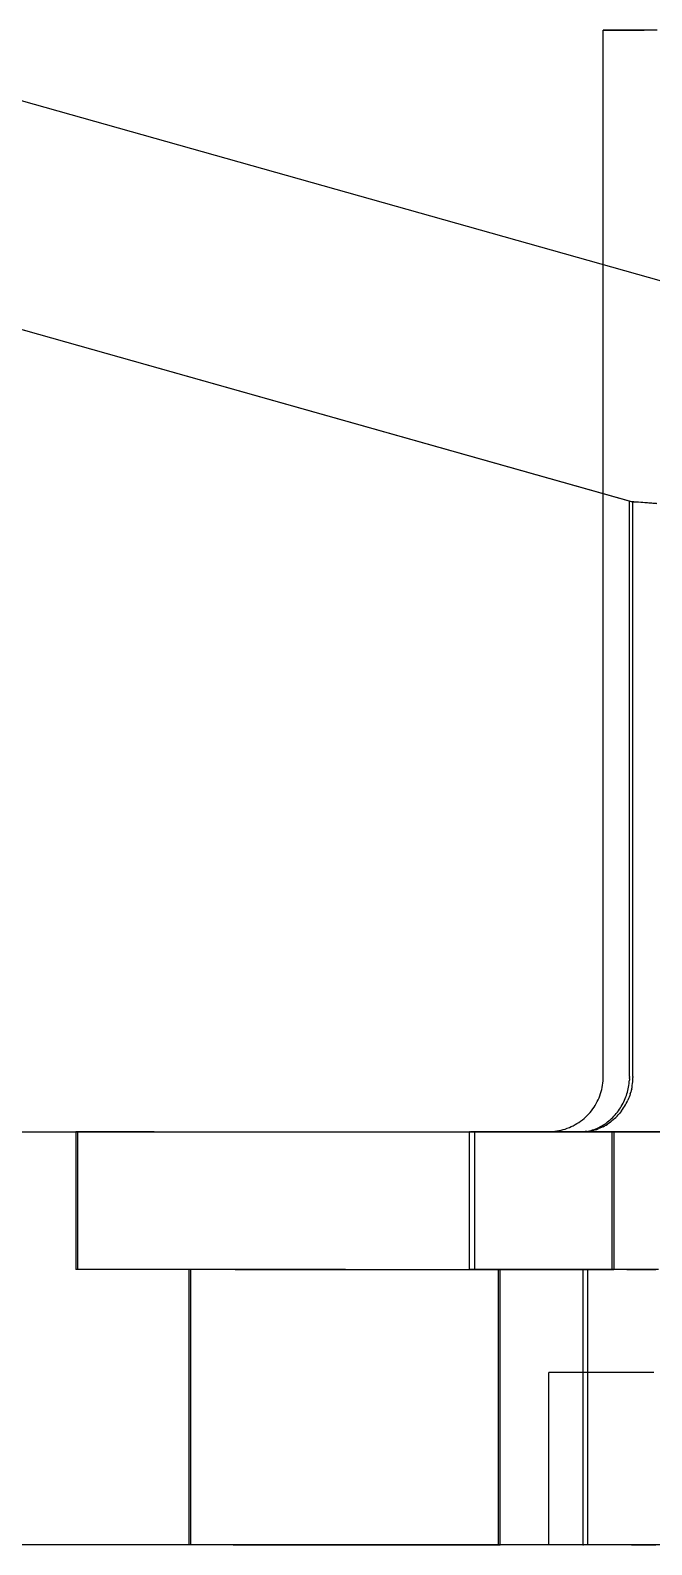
# Model space of a CAD drawing. Header units: millimetres. Extents: x -70 to 246, y -216 to 66.
# Drawn here: x 137.67 to 146.7, y -180 to -158 of the extents above; entities that cross this region are included whole.
import ezdxf

# ---------------------------------------------------------------- set-up
doc = ezdxf.new("R2010")
doc.units = ezdxf.units.MM
doc.layers.add('SIDE_YZ', color=7, linetype='Continuous')

msp = doc.modelspace()

# ---------------------------------------------------------------- linework, layer by layer
at = {"layer": 'SIDE_YZ'}
for p, q in [((133.91, -158), (151.585, -162.977)), ((146, -173.2), (146, -158)), ((146.01, -158), (146, -158)), ((146, -158), (146.004, -158)), ((146.004, -158), (146.02, -158)), ((146.032, -158), (146.01, -158)), ((146.02, -158), (146.048, -158)), ((146.066, -158), (146.032, -158)), ((146.048, -158), (146.089, -158)), ((146.113, -158), (146.066, -158)), ((146.089, -158), (146.143, -158)), ((146.173, -158), (146.113, -158)), ((146.143, -158), (146.209, -158)), ((146.245, -158), (146.173, -158)), ((146.209, -158), (146.287, -158)), ((146.329, -158), (146.245, -158)), ((146.287, -158), (146.378, -158)), ((146.426, -158), (146.329, -158)), ((146.378, -158), (146.481, -158)), ((146.534, -158), (146.426, -158)), ((146.481, -158), (146.595, -158)), ((146.654, -158), (146.534, -158)), ((146.721, -158), (146.595, -158)), ((146.786, -158), (146.654, -158)), ((146.432, -164.854), (134.8, -161.579)), ((146.381, -164.84), (134.8, -161.579)), ((146.381, -173.2), (146.381, -164.84)), ((146.381, -164.84), (146.511, -164.848)), ((146.547, -164.862), (146.432, -164.854)), ((146.432, -173.2), (146.432, -164.854)), ((146.511, -164.848), (146.642, -164.858)), ((146.663, -164.871), (146.547, -164.862)), ((146.642, -164.858), (146.775, -164.868)), ((146.781, -164.881), (146.663, -164.871)), ((145.978, -173.387), (145.985, -173.356)), ((145.985, -173.356), (145.991, -173.325)), ((145.991, -173.325), (145.995, -173.294)), ((145.995, -173.294), (145.998, -173.263)), ((145.998, -173.263), (146, -173.231)), ((146, -173.231), (146, -173.2)), ((146.363, -173.376), (146.368, -173.351)), ((146.368, -173.351), (146.372, -173.327)), ((146.372, -173.327), (146.375, -173.302)), ((146.375, -173.302), (146.378, -173.277)), ((146.378, -173.277), (146.38, -173.252)), ((146.381, -173.227), (146.38, -173.252)), ((146.381, -173.2), (146.381, -173.213)), ((146.381, -173.227), (146.381, -173.213)), ((146.413, -173.376), (146.418, -173.351)), ((146.418, -173.351), (146.422, -173.327)), ((146.422, -173.327), (146.425, -173.302)), ((146.425, -173.302), (146.428, -173.277)), ((146.428, -173.277), (146.43, -173.252)), ((146.43, -173.252), (146.431, -173.227)), ((146.431, -173.227), (146.432, -173.213)), ((146.432, -173.2), (146.432, -173.213)), ((145.898, -173.591), (145.913, -173.563)), ((145.913, -173.563), (145.927, -173.535)), ((145.927, -173.535), (145.939, -173.506)), ((145.939, -173.506), (145.951, -173.477)), ((145.951, -173.477), (145.961, -173.447)), ((145.961, -173.447), (145.97, -173.417)), ((145.97, -173.417), (145.978, -173.387)), ((146.287, -173.588), (146.298, -173.566)), ((146.298, -173.566), (146.309, -173.543)), ((146.309, -173.543), (146.318, -173.52)), ((146.318, -173.52), (146.328, -173.496)), ((146.328, -173.496), (146.336, -173.472)), ((146.334, -173.589), (146.346, -173.566)), ((146.336, -173.472), (146.344, -173.449)), ((146.344, -173.449), (146.351, -173.424)), ((146.346, -173.566), (146.357, -173.543)), ((146.351, -173.424), (146.357, -173.4)), ((146.357, -173.4), (146.363, -173.376)), ((146.367, -173.52), (146.357, -173.543)), ((146.376, -173.497), (146.367, -173.52)), ((146.385, -173.473), (146.376, -173.497)), ((146.393, -173.449), (146.385, -173.473)), ((146.393, -173.449), (146.4, -173.425)), ((146.407, -173.401), (146.4, -173.425)), ((146.413, -173.376), (146.407, -173.401)), ((145.72, -173.808), (145.743, -173.787)), ((145.743, -173.787), (145.766, -173.766)), ((145.766, -173.766), (145.788, -173.743)), ((145.788, -173.743), (145.809, -173.72)), ((145.809, -173.72), (145.829, -173.695)), ((145.829, -173.695), (145.848, -173.67)), ((145.848, -173.67), (145.866, -173.644)), ((145.866, -173.644), (145.882, -173.618)), ((145.882, -173.618), (145.898, -173.591)), ((146.121, -173.81), (146.139, -173.792)), ((146.139, -173.792), (146.156, -173.774)), ((146.156, -173.774), (146.173, -173.755)), ((146.164, -173.81), (146.182, -173.793)), ((146.173, -173.755), (146.19, -173.736)), ((146.182, -173.793), (146.2, -173.774)), ((146.19, -173.736), (146.205, -173.716)), ((146.2, -173.774), (146.218, -173.756)), ((146.205, -173.716), (146.221, -173.696)), ((146.234, -173.736), (146.218, -173.756)), ((146.221, -173.696), (146.235, -173.675)), ((146.251, -173.717), (146.234, -173.736)), ((146.235, -173.675), (146.249, -173.654)), ((146.249, -173.654), (146.262, -173.632)), ((146.266, -173.696), (146.251, -173.717)), ((146.262, -173.632), (146.275, -173.61)), ((146.266, -173.696), (146.281, -173.676)), ((146.275, -173.61), (146.287, -173.588)), ((146.281, -173.676), (146.295, -173.655)), ((146.295, -173.655), (146.309, -173.633)), ((146.309, -173.633), (146.322, -173.611)), ((146.322, -173.611), (146.334, -173.589)), ((114, -174), (180, -174)), ((121.499, -174), (145.712, -174)), ((121.499, -174), (145.681, -174)), ((134.501, -174), (148.744, -174)), ((138.334, -174), (138.328, -174)), ((138.328, -174), (138.328, -176)), ((138.346, -174), (138.334, -174)), ((138.365, -174), (138.346, -174)), ((138.36, -174), (138.354, -174)), ((138.354, -174), (138.354, -176)), ((138.372, -174), (138.36, -174)), ((138.389, -174), (138.365, -174)), ((138.39, -174), (138.372, -174)), ((138.42, -174), (138.389, -174)), ((138.415, -174), (138.39, -174)), ((138.446, -174), (138.415, -174)), ((138.456, -174), (138.42, -174)), ((138.482, -174), (138.446, -174)), ((138.499, -174), (138.456, -174)), ((138.525, -174), (138.482, -174)), ((138.548, -174), (138.499, -174)), ((138.573, -174), (138.525, -174)), ((138.602, -174), (138.548, -174)), ((138.628, -174), (138.573, -174)), ((138.662, -174), (138.602, -174)), ((138.688, -174), (138.628, -174)), ((138.728, -174), (138.662, -174)), ((138.754, -174), (138.688, -174)), ((138.799, -174), (138.728, -174)), ((138.825, -174), (138.754, -174)), ((138.876, -174), (138.799, -174)), ((138.901, -174), (138.825, -174)), ((138.957, -174), (138.876, -174)), ((138.983, -174), (138.901, -174)), ((139.045, -174), (138.957, -174)), ((139.07, -174), (138.983, -174)), ((139.137, -174), (139.045, -174)), ((139.163, -174), (139.07, -174)), ((139.234, -174), (139.137, -174)), ((139.26, -174), (139.163, -174)), ((139.336, -174), (139.234, -174)), ((139.361, -174), (139.26, -174)), ((139.442, -174), (139.336, -174)), ((139.468, -174), (139.361, -174)), ((139.442, -174), (139.553, -174)), ((139.468, -174), (139.579, -174)), ((139.553, -174), (139.668, -174)), ((139.579, -174), (139.693, -174)), ((139.668, -174), (139.787, -174)), ((139.693, -174), (139.813, -174)), ((139.787, -174), (139.909, -174)), ((139.813, -174), (139.935, -174)), ((139.909, -174), (140.036, -174)), ((139.935, -174), (140.062, -174)), ((140.036, -174), (140.166, -174)), ((140.062, -174), (140.192, -174)), ((140.166, -174), (140.299, -174)), ((140.192, -174), (140.325, -174)), ((140.299, -174), (140.436, -174)), ((140.325, -174), (140.462, -174)), ((140.436, -174), (140.575, -174)), ((140.462, -174), (140.601, -174)), ((140.575, -174), (140.717, -174)), ((140.601, -174), (140.742, -174)), ((140.717, -174), (140.861, -174)), ((140.742, -174), (140.887, -174)), ((140.861, -174), (141.007, -174)), ((140.887, -174), (141.033, -174)), ((141.007, -174), (141.155, -174)), ((141.033, -174), (141.181, -174)), ((141.155, -174), (141.305, -174)), ((141.181, -174), (141.331, -174)), ((141.305, -174), (141.457, -174)), ((141.331, -174), (141.482, -174)), ((141.457, -174), (141.609, -174)), ((141.482, -174), (141.635, -174)), ((141.609, -174), (141.763, -174)), ((141.635, -174), (141.789, -174)), ((141.763, -174), (141.917, -174)), ((141.789, -174), (141.943, -174)), ((141.917, -174), (142.072, -174)), ((141.943, -174), (142.098, -174)), ((142.072, -174), (142.227, -174)), ((142.098, -174), (142.253, -174)), ((142.227, -174), (142.382, -174)), ((142.253, -174), (142.408, -174)), ((142.382, -174), (142.537, -174)), ((142.408, -174), (142.563, -174)), ((142.537, -174), (142.691, -174)), ((142.563, -174), (142.717, -174)), ((142.691, -174), (142.845, -174)), ((142.717, -174), (142.871, -174)), ((142.845, -174), (142.997, -174)), ((142.871, -174), (143.023, -174)), ((142.997, -174), (143.149, -174)), ((143.023, -174), (143.175, -174)), ((143.149, -174), (143.299, -174)), ((143.175, -174), (143.324, -174)), ((143.299, -174), (143.447, -174)), ((143.324, -174), (143.473, -174)), ((143.447, -174), (143.593, -174)), ((143.473, -174), (143.619, -174)), ((143.593, -174), (143.737, -174)), ((143.619, -174), (143.763, -174)), ((143.737, -174), (143.879, -174)), ((143.763, -174), (143.905, -174)), ((143.879, -174), (144.018, -174)), ((143.905, -174), (144.044, -174)), ((144.018, -174), (144.154, -174)), ((144.044, -174), (144.18, -174)), ((144.053, -174), (144.052, -174)), ((144.052, -174), (144.056, -174)), ((144.052, -174), (144.052, -176)), ((144.053, -174), (144.061, -174)), ((144.056, -174), (144.067, -174)), ((144.061, -174), (144.074, -174)), ((144.084, -174), (144.067, -174)), ((144.074, -174), (144.094, -174)), ((144.107, -174), (144.084, -174)), ((144.094, -174), (144.12, -174)), ((144.136, -174), (144.107, -174)), ((144.12, -174), (144.151, -174)), ((144.127, -174), (144.126, -174)), ((144.126, -174), (144.131, -174)), ((144.126, -174), (144.126, -176)), ((144.134, -174), (144.127, -174)), ((144.131, -174), (144.142, -174)), ((144.147, -174), (144.134, -174)), ((144.171, -174), (144.136, -174)), ((144.142, -174), (144.16, -174)), ((144.166, -174), (144.147, -174)), ((144.151, -174), (144.189, -174)), ((144.154, -174), (144.288, -174)), ((144.16, -174), (144.183, -174)), ((144.192, -174), (144.166, -174)), ((144.211, -174), (144.171, -174)), ((144.18, -174), (144.314, -174)), ((144.213, -174), (144.183, -174)), ((144.189, -174), (144.233, -174)), ((144.223, -174), (144.192, -174)), ((144.258, -174), (144.211, -174)), ((144.248, -174), (144.213, -174)), ((144.261, -174), (144.223, -174)), ((144.233, -174), (144.282, -174)), ((144.29, -174), (144.248, -174)), ((144.31, -174), (144.258, -174)), ((144.304, -174), (144.261, -174)), ((144.282, -174), (144.337, -174)), ((144.288, -174), (144.418, -174)), ((144.337, -174), (144.29, -174)), ((144.353, -174), (144.304, -174)), ((144.368, -174), (144.31, -174)), ((144.314, -174), (144.444, -174)), ((144.337, -174), (144.398, -174)), ((144.39, -174), (144.337, -174)), ((144.408, -174), (144.353, -174)), ((144.432, -174), (144.368, -174)), ((144.449, -174), (144.39, -174)), ((144.398, -174), (144.464, -174)), ((144.469, -174), (144.408, -174)), ((144.418, -174), (144.544, -174)), ((144.501, -174), (144.432, -174)), ((144.444, -174), (144.57, -174)), ((144.513, -174), (144.449, -174)), ((144.464, -174), (144.535, -174)), ((144.535, -174), (144.469, -174)), ((144.576, -174), (144.501, -174)), ((144.583, -174), (144.513, -174)), ((144.535, -174), (144.613, -174)), ((144.607, -174), (144.535, -174)), ((144.544, -174), (144.667, -174)), ((144.57, -174), (144.693, -174)), ((144.655, -174), (144.576, -174)), ((144.659, -174), (144.583, -174)), ((144.684, -174), (144.607, -174)), ((144.613, -174), (144.695, -174)), ((144.74, -174), (144.655, -174)), ((144.74, -174), (144.659, -174)), ((144.667, -174), (144.786, -174)), ((144.767, -174), (144.684, -174)), ((144.693, -174), (144.812, -174)), ((144.695, -174), (144.782, -174)), ((144.83, -174), (144.74, -174)), ((144.826, -174), (144.74, -174)), ((144.854, -174), (144.767, -174)), ((144.782, -174), (144.874, -174)), ((144.786, -174), (144.901, -174)), ((144.812, -174), (144.927, -174)), ((144.917, -174), (144.826, -174)), ((144.925, -174), (144.83, -174)), ((144.947, -174), (144.854, -174)), ((144.874, -174), (144.971, -174)), ((144.901, -174), (145.012, -174)), ((145.012, -174), (144.917, -174)), ((145.025, -174), (144.925, -174)), ((144.927, -174), (145.038, -174)), ((145.044, -174), (144.947, -174)), ((144.971, -174), (145.073, -174)), ((145.012, -174), (145.118, -174)), ((145.113, -174), (145.012, -174)), ((145.129, -174), (145.025, -174)), ((145.038, -174), (145.144, -174)), ((145.146, -174), (145.044, -174)), ((145.073, -174), (145.18, -174)), ((145.218, -174), (145.113, -174)), ((145.118, -174), (145.22, -174)), ((145.129, -174), (145.238, -174)), ((145.144, -174), (145.246, -174)), ((145.253, -174), (145.146, -174)), ((145.18, -174), (145.29, -174)), ((145.2, -174), (145.232, -173.999)), ((145.211, -174), (145.2, -174)), ((145.2, -174), (145.204, -174)), ((145.204, -174), (145.222, -174)), ((145.235, -174), (145.211, -174)), ((145.328, -174), (145.218, -174)), ((145.22, -174), (145.317, -174)), ((145.222, -174), (145.253, -174)), ((145.232, -173.999), (145.263, -173.998)), ((145.273, -174), (145.235, -174)), ((145.238, -174), (145.35, -174)), ((145.246, -174), (145.343, -174)), ((145.253, -174), (145.298, -174)), ((145.253, -174), (145.364, -174)), ((145.263, -173.998), (145.294, -173.994)), ((145.325, -174), (145.273, -174)), ((145.29, -174), (145.405, -174)), ((145.294, -173.994), (145.326, -173.99)), ((145.298, -174), (145.357, -174)), ((145.317, -174), (145.409, -174)), ((145.39, -174), (145.325, -174)), ((145.326, -173.99), (145.356, -173.985)), ((145.442, -174), (145.328, -174)), ((145.343, -174), (145.435, -174)), ((145.35, -174), (145.467, -174)), ((145.356, -173.985), (145.387, -173.978)), ((145.357, -174), (145.43, -174)), ((145.364, -174), (145.479, -174)), ((145.387, -173.978), (145.418, -173.97)), ((145.469, -174), (145.39, -174)), ((145.405, -174), (145.524, -174)), ((145.409, -174), (145.496, -174)), ((145.418, -173.97), (145.448, -173.961)), ((145.43, -174), (145.516, -174)), ((145.435, -174), (145.522, -174)), ((145.442, -174), (145.559, -174)), ((145.448, -173.961), (145.477, -173.951)), ((145.588, -174), (145.467, -174)), ((145.562, -174), (145.469, -174)), ((145.477, -173.951), (145.507, -173.939)), ((145.479, -174), (145.598, -174)), ((145.496, -174), (145.578, -174)), ((145.507, -173.939), (145.535, -173.927)), ((145.516, -174), (145.616, -174)), ((145.522, -174), (145.604, -174)), ((145.524, -174), (145.646, -174)), ((145.535, -173.927), (145.564, -173.913)), ((145.681, -174), (145.559, -174)), ((145.668, -174), (145.562, -174)), ((145.564, -173.913), (145.591, -173.898)), ((145.578, -174), (145.655, -174)), ((145.712, -174), (145.588, -174)), ((145.591, -173.898), (145.618, -173.882)), ((145.598, -174), (145.721, -174)), ((145.681, -174), (145.604, -174)), ((145.616, -174), (145.729, -174)), ((145.618, -173.882), (145.645, -173.865)), ((145.645, -173.865), (145.671, -173.847)), ((145.646, -174), (145.772, -174)), ((145.655, -174), (145.726, -174)), ((145.787, -174), (145.668, -174)), ((145.671, -173.847), (145.696, -173.828)), ((145.681, -174), (145.705, -173.999)), ((145.681, -174), (145.752, -174)), ((145.696, -173.828), (145.72, -173.808)), ((145.705, -173.999), (145.728, -173.998)), ((145.712, -174), (145.736, -173.999)), ((145.721, -174), (145.848, -174)), ((145.726, -174), (145.792, -174)), ((145.728, -173.998), (145.752, -173.995)), ((145.855, -174), (145.729, -174)), ((145.761, -173.998), (145.736, -173.999)), ((145.752, -173.995), (145.775, -173.992)), ((145.752, -174), (145.818, -174)), ((145.761, -173.998), (145.785, -173.995)), ((145.772, -174), (145.902, -174)), ((145.775, -173.992), (145.799, -173.987)), ((145.785, -173.995), (145.809, -173.992)), ((145.919, -174), (145.787, -174)), ((145.792, -174), (145.852, -174)), ((145.799, -173.987), (145.822, -173.981)), ((145.833, -173.987), (145.809, -173.992)), ((145.818, -174), (145.878, -174)), ((145.822, -173.981), (145.845, -173.975)), ((145.857, -173.981), (145.833, -173.987)), ((145.845, -173.975), (145.868, -173.967)), ((145.848, -174), (145.978, -174)), ((145.852, -174), (145.906, -174)), ((145.994, -174), (145.855, -174)), ((145.881, -173.975), (145.857, -173.981)), ((145.868, -173.967), (145.891, -173.958)), ((145.878, -174), (145.932, -174)), ((145.881, -173.975), (145.905, -173.967)), ((145.891, -173.958), (145.914, -173.949)), ((145.902, -174), (146.034, -174)), ((145.905, -173.967), (145.928, -173.959)), ((145.906, -174), (145.955, -174)), ((145.914, -173.949), (145.936, -173.939)), ((146.064, -174), (145.919, -174)), ((145.951, -173.949), (145.928, -173.959)), ((145.932, -174), (145.981, -174)), ((145.936, -173.939), (145.958, -173.927)), ((145.974, -173.939), (145.951, -173.949)), ((145.955, -174), (145.997, -174)), ((145.958, -173.927), (145.98, -173.915)), ((145.997, -173.928), (145.974, -173.939)), ((145.978, -174), (146.111, -174)), ((145.98, -173.915), (146.002, -173.902)), ((145.981, -174), (146.023, -174)), ((148.744, -174), (145.994, -174)), ((145.997, -173.928), (146.019, -173.916)), ((145.997, -174), (146.034, -174)), ((146.002, -173.902), (146.023, -173.889)), ((146.019, -173.916), (146.041, -173.903)), ((146.023, -173.889), (146.043, -173.874)), ((146.023, -174), (146.06, -174)), ((146.034, -174), (146.17, -174)), ((146.034, -174), (146.065, -174)), ((146.041, -173.903), (146.063, -173.889)), ((146.043, -173.874), (146.063, -173.859)), ((146.06, -174), (146.09, -174)), ((146.063, -173.859), (146.083, -173.843)), ((146.084, -173.875), (146.063, -173.889)), ((146.222, -174), (146.064, -174)), ((146.065, -174), (146.089, -174)), ((146.083, -173.843), (146.102, -173.827)), ((146.105, -173.86), (146.084, -173.875)), ((146.089, -174), (146.108, -174)), ((146.09, -174), (146.115, -174)), ((146.102, -173.827), (146.121, -173.81)), ((146.125, -173.844), (146.105, -173.86)), ((146.108, -174), (146.12, -174)), ((146.111, -174), (146.247, -174)), ((146.115, -174), (146.134, -174)), ((146.12, -174), (146.126, -174)), ((146.144, -173.827), (146.125, -173.844)), ((146.126, -174), (146.126, -176)), ((146.134, -174), (146.146, -174)), ((146.144, -173.827), (146.164, -173.81)), ((146.146, -174), (146.152, -174)), ((146.152, -174), (146.152, -176)), ((146.17, -174), (146.309, -174)), ((146.392, -174), (146.222, -174)), ((146.247, -174), (146.386, -174)), ((146.309, -174), (146.45, -174)), ((146.386, -174), (146.528, -174)), ((146.573, -174), (146.392, -174)), ((146.45, -174), (146.593, -174)), ((146.528, -174), (146.672, -174)), ((146.767, -174), (146.573, -174)), ((146.593, -174), (146.739, -174)), ((146.672, -174), (146.818, -174)), ((138.334, -176), (138.328, -176)), ((138.346, -176), (138.334, -176)), ((138.365, -176), (138.346, -176)), ((138.36, -176), (138.354, -176)), ((138.372, -176), (138.36, -176)), ((138.389, -176), (138.365, -176)), ((138.39, -176), (138.372, -176)), ((138.42, -176), (138.389, -176)), ((138.415, -176), (138.39, -176)), ((138.446, -176), (138.415, -176)), ((138.456, -176), (138.42, -176)), ((138.482, -176), (138.446, -176)), ((138.499, -176), (138.456, -176)), ((138.525, -176), (138.482, -176)), ((138.548, -176), (138.499, -176)), ((138.573, -176), (138.525, -176)), ((138.602, -176), (138.548, -176)), ((138.628, -176), (138.573, -176)), ((138.662, -176), (138.602, -176)), ((138.688, -176), (138.628, -176)), ((138.728, -176), (138.662, -176)), ((138.754, -176), (138.688, -176)), ((138.799, -176), (138.728, -176)), ((138.825, -176), (138.754, -176)), ((138.876, -176), (138.799, -176)), ((138.901, -176), (138.825, -176)), ((138.957, -176), (138.876, -176)), ((138.983, -176), (138.901, -176)), ((139.045, -176), (138.957, -176)), ((139.07, -176), (138.983, -176)), ((139.137, -176), (139.045, -176)), ((139.163, -176), (139.07, -176)), ((139.234, -176), (139.137, -176)), ((139.26, -176), (139.163, -176)), ((139.336, -176), (139.234, -176)), ((139.361, -176), (139.26, -176)), ((139.442, -176), (139.336, -176)), ((139.468, -176), (139.361, -176)), ((139.553, -176), (139.442, -176)), ((139.579, -176), (139.468, -176)), ((139.668, -176), (139.553, -176)), ((139.693, -176), (139.579, -176)), ((139.787, -176), (139.668, -176)), ((139.813, -176), (139.693, -176)), ((139.909, -176), (139.787, -176)), ((139.935, -176), (139.813, -176)), ((140.036, -176), (139.909, -176)), ((140.062, -176), (139.935, -176)), ((139.977, -180), (139.977, -176)), ((139.981, -176), (139.977, -176)), ((139.988, -176), (139.981, -176)), ((139.999, -176), (139.988, -176)), ((140.013, -176), (139.999, -176)), ((140.003, -180), (140.003, -176)), ((140.007, -176), (140.003, -176)), ((140.014, -176), (140.007, -176)), ((140.03, -176), (140.013, -176)), ((140.025, -176), (140.014, -176)), ((140.039, -176), (140.025, -176)), ((140.052, -176), (140.03, -176)), ((140.166, -176), (140.036, -176)), ((140.056, -176), (140.039, -176)), ((140.076, -176), (140.052, -176)), ((140.078, -176), (140.056, -176)), ((140.192, -176), (140.062, -176)), ((140.104, -176), (140.076, -176)), ((140.102, -176), (140.078, -176)), ((140.13, -176), (140.102, -176)), ((140.136, -176), (140.104, -176)), ((140.161, -176), (140.13, -176)), ((140.17, -176), (140.136, -176)), ((140.196, -176), (140.161, -176)), ((140.299, -176), (140.166, -176)), ((140.208, -176), (140.17, -176)), ((140.325, -176), (140.192, -176)), ((140.234, -176), (140.196, -176)), ((140.249, -176), (140.208, -176)), ((140.275, -176), (140.234, -176)), ((140.293, -176), (140.249, -176)), ((140.319, -176), (140.275, -176)), ((140.341, -176), (140.293, -176)), ((140.436, -176), (140.299, -176)), ((140.367, -176), (140.319, -176)), ((140.462, -176), (140.325, -176)), ((140.391, -176), (140.341, -176)), ((140.417, -176), (140.367, -176)), ((140.444, -176), (140.391, -176)), ((140.47, -176), (140.417, -176)), ((140.575, -176), (140.436, -176)), ((140.5, -176), (140.444, -176)), ((140.601, -176), (140.462, -176)), ((140.526, -176), (140.47, -176)), ((140.559, -176), (140.5, -176)), ((140.585, -176), (140.526, -176)), ((140.62, -176), (140.559, -176)), ((140.717, -176), (140.575, -176)), ((140.646, -176), (140.585, -176)), ((140.742, -176), (140.601, -176)), ((140.684, -176), (140.62, -176)), ((140.646, -176), (140.71, -176)), ((140.684, -176), (140.75, -176)), ((140.71, -176), (140.776, -176)), ((140.861, -176), (140.717, -176)), ((140.887, -176), (140.742, -176)), ((140.75, -176), (140.819, -176)), ((140.776, -176), (140.845, -176)), ((140.819, -176), (140.89, -176)), ((140.845, -176), (140.916, -176)), ((141.007, -176), (140.861, -176)), ((141.033, -176), (140.887, -176)), ((140.89, -176), (140.963, -176)), ((140.916, -176), (140.989, -176)), ((140.963, -176), (141.038, -176)), ((140.989, -176), (141.064, -176)), ((141.155, -176), (141.007, -176)), ((141.181, -176), (141.033, -176)), ((141.038, -176), (141.115, -176)), ((141.064, -176), (141.141, -176)), ((141.115, -176), (141.193, -176)), ((141.141, -176), (141.219, -176)), ((141.305, -176), (141.155, -176)), ((141.331, -176), (141.181, -176)), ((141.193, -176), (141.274, -176)), ((141.219, -176), (141.3, -176)), ((141.274, -176), (141.356, -176)), ((141.3, -176), (141.381, -176)), ((141.457, -176), (141.305, -176)), ((141.482, -176), (141.331, -176)), ((141.356, -176), (141.439, -176)), ((141.381, -176), (141.465, -176)), ((141.439, -176), (141.523, -176)), ((141.609, -176), (141.457, -176)), ((141.465, -176), (141.549, -176)), ((141.635, -176), (141.482, -176)), ((141.523, -176), (141.609, -176)), ((141.549, -176), (141.634, -176)), ((141.763, -176), (141.609, -176)), ((141.609, -176), (141.695, -176)), ((141.634, -176), (141.721, -176)), ((141.789, -176), (141.635, -176)), ((141.695, -176), (141.782, -176)), ((141.721, -176), (141.808, -176)), ((141.917, -176), (141.763, -176)), ((141.782, -176), (141.87, -176)), ((141.943, -176), (141.789, -176)), ((141.808, -176), (141.896, -176)), ((141.87, -176), (141.959, -176)), ((141.896, -176), (141.985, -176)), ((142.072, -176), (141.917, -176)), ((142.098, -176), (141.943, -176)), ((141.959, -176), (142.048, -176)), ((141.985, -176), (142.074, -176)), ((142.048, -176), (142.137, -176)), ((142.227, -176), (142.072, -176)), ((142.074, -176), (142.163, -176)), ((142.253, -176), (142.098, -176)), ((142.137, -176), (142.227, -176)), ((142.163, -176), (142.253, -176)), ((142.227, -176), (142.382, -176)), ((142.227, -176), (142.316, -176)), ((142.253, -176), (142.408, -176)), ((142.253, -176), (142.342, -176)), ((142.316, -176), (142.406, -176)), ((142.342, -176), (142.432, -176)), ((142.382, -176), (142.537, -176)), ((142.406, -176), (142.495, -176)), ((142.408, -176), (142.563, -176)), ((142.432, -176), (142.521, -176)), ((142.495, -176), (142.583, -176)), ((142.521, -176), (142.609, -176)), ((142.537, -176), (142.691, -176)), ((142.563, -176), (142.717, -176)), ((142.583, -176), (142.671, -176)), ((142.609, -176), (142.697, -176)), ((142.671, -176), (142.759, -176)), ((142.691, -176), (142.845, -176)), ((142.697, -176), (142.785, -176)), ((142.717, -176), (142.871, -176)), ((142.759, -176), (142.845, -176)), ((142.785, -176), (142.871, -176)), ((142.845, -176), (142.997, -176)), ((142.845, -176), (142.931, -176)), ((142.871, -176), (143.023, -176)), ((142.871, -176), (142.957, -176)), ((142.931, -176), (143.015, -176)), ((142.957, -176), (143.041, -176)), ((142.997, -176), (143.149, -176)), ((143.015, -176), (143.098, -176)), ((143.023, -176), (143.175, -176)), ((143.041, -176), (143.124, -176)), ((143.098, -176), (143.18, -176)), ((143.124, -176), (143.206, -176)), ((143.149, -176), (143.299, -176)), ((143.175, -176), (143.324, -176)), ((143.18, -176), (143.26, -176)), ((143.206, -176), (143.286, -176)), ((143.26, -176), (143.339, -176)), ((143.286, -176), (143.365, -176)), ((143.299, -176), (143.447, -176)), ((143.324, -176), (143.473, -176)), ((143.339, -176), (143.416, -176)), ((143.365, -176), (143.442, -176)), ((143.416, -176), (143.491, -176)), ((143.442, -176), (143.517, -176)), ((143.447, -176), (143.593, -176)), ((143.473, -176), (143.619, -176)), ((143.491, -176), (143.564, -176)), ((143.517, -176), (143.59, -176)), ((143.564, -176), (143.635, -176)), ((143.59, -176), (143.661, -176)), ((143.593, -176), (143.737, -176)), ((143.619, -176), (143.763, -176)), ((143.635, -176), (143.703, -176)), ((143.661, -176), (143.729, -176)), ((143.703, -176), (143.77, -176)), ((143.729, -176), (143.796, -176)), ((143.737, -176), (143.879, -176)), ((143.763, -176), (143.905, -176)), ((143.77, -176), (143.834, -176)), ((143.796, -176), (143.859, -176)), ((143.834, -176), (143.895, -176)), ((143.859, -176), (143.921, -176)), ((143.879, -176), (144.018, -176)), ((143.895, -176), (143.954, -176)), ((143.905, -176), (144.044, -176)), ((143.921, -176), (143.98, -176)), ((143.954, -176), (144.01, -176)), ((143.98, -176), (144.036, -176)), ((144.01, -176), (144.063, -176)), ((144.018, -176), (144.154, -176)), ((144.036, -176), (144.089, -176)), ((144.044, -176), (144.18, -176)), ((144.059, -176), (144.052, -176)), ((144.071, -176), (144.059, -176)), ((144.063, -176), (144.113, -176)), ((144.089, -176), (144.071, -176)), ((144.114, -176), (144.089, -176)), ((144.089, -176), (144.139, -176)), ((144.113, -176), (144.16, -176)), ((144.145, -176), (144.114, -176)), ((144.132, -176), (144.126, -176)), ((144.145, -176), (144.132, -176)), ((144.139, -176), (144.186, -176)), ((144.181, -176), (144.145, -176)), ((144.163, -176), (144.145, -176)), ((144.154, -176), (144.288, -176)), ((144.16, -176), (144.205, -176)), ((144.188, -176), (144.163, -176)), ((144.18, -176), (144.314, -176)), ((144.224, -176), (144.181, -176)), ((144.186, -176), (144.23, -176)), ((144.218, -176), (144.188, -176)), ((144.205, -176), (144.246, -176)), ((144.255, -176), (144.218, -176)), ((144.272, -176), (144.224, -176)), ((144.23, -176), (144.272, -176)), ((144.246, -176), (144.284, -176)), ((144.298, -176), (144.255, -176)), ((144.327, -176), (144.272, -176)), ((144.272, -176), (144.309, -176)), ((144.284, -176), (144.318, -176)), ((144.288, -176), (144.418, -176)), ((144.346, -176), (144.298, -176)), ((144.309, -176), (144.344, -176)), ((144.314, -176), (144.444, -176)), ((144.318, -176), (144.35, -176)), ((144.387, -176), (144.327, -176)), ((144.344, -176), (144.375, -176)), ((144.4, -176), (144.346, -176)), ((144.35, -176), (144.378, -176)), ((144.375, -176), (144.403, -176)), ((144.378, -176), (144.402, -176)), ((144.452, -176), (144.387, -176)), ((144.46, -176), (144.4, -176)), ((144.402, -176), (144.423, -176)), ((144.403, -176), (144.428, -176)), ((144.418, -176), (144.544, -176)), ((144.423, -176), (144.441, -176)), ((144.428, -176), (144.449, -176)), ((144.441, -176), (144.455, -176)), ((144.444, -176), (144.57, -176)), ((144.449, -176), (144.467, -176)), ((144.524, -176), (144.452, -176)), ((144.455, -176), (144.466, -176)), ((144.526, -176), (144.46, -176)), ((144.466, -176), (144.473, -176)), ((144.467, -176), (144.481, -176)), ((144.473, -176), (144.476, -176)), ((144.476, -180), (144.476, -176)), ((144.481, -176), (144.492, -176)), ((144.492, -176), (144.499, -176)), ((144.499, -176), (144.502, -176)), ((144.502, -180), (144.502, -176)), ((144.6, -176), (144.524, -176)), ((144.597, -176), (144.526, -176)), ((144.544, -176), (144.667, -176)), ((144.57, -176), (144.693, -176)), ((144.674, -176), (144.597, -176)), ((144.682, -176), (144.6, -176)), ((144.667, -176), (144.786, -176)), ((144.756, -176), (144.674, -176)), ((144.769, -176), (144.682, -176)), ((144.693, -176), (144.812, -176)), ((144.843, -176), (144.756, -176)), ((144.861, -176), (144.769, -176)), ((144.786, -176), (144.901, -176)), ((144.812, -176), (144.927, -176)), ((144.935, -176), (144.843, -176)), ((144.959, -176), (144.861, -176)), ((144.901, -176), (145.012, -176)), ((144.927, -176), (145.038, -176)), ((145.032, -176), (144.935, -176)), ((145.06, -176), (144.959, -176)), ((145.012, -176), (145.118, -176)), ((145.134, -176), (145.032, -176)), ((145.038, -176), (145.144, -176)), ((145.167, -176), (145.06, -176)), ((145.118, -176), (145.22, -176)), ((145.24, -176), (145.134, -176)), ((145.144, -176), (145.246, -176)), ((145.277, -176), (145.167, -176)), ((145.22, -176), (145.317, -176)), ((145.351, -176), (145.24, -176)), ((145.246, -176), (145.343, -176)), ((145.392, -176), (145.277, -176)), ((145.317, -176), (145.409, -176)), ((145.343, -176), (145.435, -176)), ((145.466, -176), (145.351, -176)), ((145.511, -176), (145.392, -176)), ((145.409, -176), (145.496, -176)), ((145.435, -176), (145.522, -176)), ((145.585, -176), (145.466, -176)), ((145.496, -176), (145.578, -176)), ((145.634, -176), (145.511, -176)), ((145.522, -176), (145.604, -176)), ((145.578, -176), (145.655, -176)), ((145.708, -176), (145.585, -176)), ((145.604, -176), (145.681, -176)), ((145.761, -176), (145.634, -176)), ((145.655, -176), (145.726, -176)), ((145.681, -176), (145.752, -176)), ((145.706, -176), (145.702, -176)), ((145.702, -176), (145.702, -180)), ((145.713, -176), (145.706, -176)), ((145.834, -176), (145.708, -176)), ((145.723, -176), (145.713, -176)), ((145.738, -176), (145.723, -176)), ((145.726, -176), (145.792, -176)), ((145.755, -176), (145.738, -176)), ((145.752, -176), (145.818, -176)), ((145.776, -176), (145.755, -176)), ((145.891, -176), (145.761, -176)), ((145.801, -176), (145.776, -176)), ((145.776, -180), (145.776, -176)), ((145.779, -176), (145.776, -176)), ((145.786, -176), (145.779, -176)), ((145.797, -176), (145.786, -176)), ((145.792, -176), (145.852, -176)), ((145.811, -176), (145.797, -176)), ((145.829, -176), (145.801, -176)), ((145.829, -176), (145.811, -176)), ((145.818, -176), (145.878, -176)), ((145.86, -176), (145.829, -176)), ((145.85, -176), (145.829, -176)), ((145.964, -176), (145.834, -176)), ((145.875, -176), (145.85, -176)), ((145.852, -176), (145.906, -176)), ((145.895, -176), (145.86, -176)), ((145.903, -176), (145.875, -176)), ((145.878, -176), (145.932, -176)), ((146.024, -176), (145.891, -176)), ((145.933, -176), (145.895, -176)), ((145.934, -176), (145.903, -176)), ((145.906, -176), (145.955, -176)), ((145.932, -176), (145.981, -176)), ((145.974, -176), (145.933, -176)), ((145.969, -176), (145.934, -176)), ((145.955, -176), (145.997, -176)), ((146.098, -176), (145.964, -176)), ((146.007, -176), (145.969, -176)), ((146.018, -176), (145.974, -176)), ((145.981, -176), (146.023, -176)), ((145.997, -176), (146.034, -176)), ((146.048, -176), (146.007, -176)), ((146.065, -176), (146.018, -176)), ((146.023, -176), (146.06, -176)), ((146.16, -176), (146.024, -176)), ((146.034, -176), (146.065, -176)), ((146.092, -176), (146.048, -176)), ((146.06, -176), (146.09, -176)), ((146.065, -176), (146.089, -176)), ((146.116, -176), (146.065, -176)), ((146.089, -176), (146.108, -176)), ((146.09, -176), (146.115, -176)), ((146.139, -176), (146.092, -176)), ((146.234, -176), (146.098, -176)), ((146.108, -176), (146.12, -176)), ((146.115, -176), (146.134, -176)), ((146.169, -176), (146.116, -176)), ((146.12, -176), (146.126, -176)), ((146.134, -176), (146.146, -176)), ((146.189, -176), (146.139, -176)), ((146.146, -176), (146.152, -176)), ((146.299, -176), (146.16, -176)), ((146.225, -176), (146.169, -176)), ((146.243, -176), (146.189, -176)), ((146.284, -176), (146.225, -176)), ((146.373, -176), (146.234, -176)), ((146.299, -176), (146.243, -176)), ((146.345, -176), (146.284, -176)), ((146.441, -176), (146.299, -176)), ((146.357, -176), (146.299, -176)), ((146.345, -176), (146.409, -176)), ((146.419, -176), (146.357, -176)), ((146.515, -176), (146.373, -176)), ((146.409, -176), (146.475, -176)), ((146.419, -176), (146.482, -176)), ((146.585, -176), (146.441, -176)), ((146.475, -176), (146.544, -176)), ((146.482, -176), (146.549, -176)), ((146.659, -176), (146.515, -176)), ((146.544, -176), (146.615, -176)), ((146.549, -176), (146.617, -176)), ((146.732, -176), (146.585, -176)), ((146.615, -176), (146.688, -176)), ((146.617, -176), (146.688, -176)), ((146.805, -176), (146.659, -176)), ((146.688, -176), (146.763, -176)), ((146.688, -176), (146.761, -176)), ((145.207, -180), (145.207, -177.5)), ((145.262, -177.5), (145.207, -177.5)), ((145.372, -177.5), (145.262, -177.5)), ((145.537, -177.5), (145.372, -177.5)), ((145.756, -177.5), (145.537, -177.5)), ((146.029, -177.5), (145.756, -177.5)), ((146.356, -177.5), (146.029, -177.5)), ((146.736, -177.5), (146.356, -177.5)), ((180, -180), (114, -180)), ((139.981, -180), (139.977, -180)), ((139.988, -180), (139.981, -180)), ((139.999, -180), (139.988, -180)), ((140.013, -180), (139.999, -180)), ((140.007, -180), (140.003, -180)), ((140.014, -180), (140.007, -180)), ((140.03, -180), (140.013, -180)), ((140.025, -180), (140.014, -180)), ((140.039, -180), (140.025, -180)), ((140.052, -180), (140.03, -180)), ((140.056, -180), (140.039, -180)), ((140.076, -180), (140.052, -180)), ((140.078, -180), (140.056, -180)), ((140.104, -180), (140.076, -180)), ((140.102, -180), (140.078, -180)), ((140.13, -180), (140.102, -180)), ((140.136, -180), (140.104, -180)), ((140.161, -180), (140.13, -180)), ((140.17, -180), (140.136, -180)), ((140.196, -180), (140.161, -180)), ((140.208, -180), (140.17, -180)), ((140.234, -180), (140.196, -180)), ((140.249, -180), (140.208, -180)), ((140.275, -180), (140.234, -180)), ((140.293, -180), (140.249, -180)), ((140.319, -180), (140.275, -180)), ((140.341, -180), (140.293, -180)), ((140.367, -180), (140.319, -180)), ((140.391, -180), (140.341, -180)), ((140.417, -180), (140.367, -180)), ((140.444, -180), (140.391, -180)), ((140.47, -180), (140.417, -180)), ((140.5, -180), (140.444, -180)), ((140.526, -180), (140.47, -180)), ((140.559, -180), (140.5, -180)), ((140.585, -180), (140.526, -180)), ((140.62, -180), (140.559, -180)), ((140.646, -180), (140.585, -180)), ((140.62, -180), (140.684, -180)), ((140.646, -180), (140.71, -180)), ((140.684, -180), (140.75, -180)), ((140.71, -180), (140.776, -180)), ((140.75, -180), (140.819, -180)), ((140.776, -180), (140.845, -180)), ((140.819, -180), (140.89, -180)), ((140.845, -180), (140.916, -180)), ((140.89, -180), (140.963, -180)), ((140.916, -180), (140.989, -180)), ((140.963, -180), (141.038, -180)), ((140.989, -180), (141.064, -180)), ((141.038, -180), (141.115, -180)), ((141.064, -180), (141.141, -180)), ((141.115, -180), (141.193, -180)), ((141.141, -180), (141.219, -180)), ((141.193, -180), (141.274, -180)), ((141.219, -180), (141.3, -180)), ((141.274, -180), (141.356, -180)), ((141.3, -180), (141.381, -180)), ((141.356, -180), (141.439, -180)), ((141.381, -180), (141.465, -180)), ((141.439, -180), (141.523, -180)), ((141.465, -180), (141.549, -180)), ((141.523, -180), (141.609, -180)), ((141.549, -180), (141.634, -180)), ((141.609, -180), (141.695, -180)), ((141.634, -180), (141.721, -180)), ((141.695, -180), (141.782, -180)), ((141.721, -180), (141.808, -180)), ((141.782, -180), (141.87, -180)), ((141.808, -180), (141.896, -180)), ((141.87, -180), (141.959, -180)), ((141.896, -180), (141.985, -180)), ((141.959, -180), (142.048, -180)), ((141.985, -180), (142.074, -180)), ((142.048, -180), (142.137, -180)), ((142.074, -180), (142.163, -180)), ((142.137, -180), (142.227, -180)), ((142.163, -180), (142.253, -180)), ((142.227, -180), (142.316, -180)), ((142.253, -180), (142.342, -180)), ((142.316, -180), (142.406, -180)), ((142.342, -180), (142.432, -180)), ((142.406, -180), (142.495, -180)), ((142.432, -180), (142.521, -180)), ((142.495, -180), (142.583, -180)), ((142.521, -180), (142.609, -180)), ((142.583, -180), (142.671, -180)), ((142.609, -180), (142.697, -180)), ((142.671, -180), (142.759, -180)), ((142.697, -180), (142.785, -180)), ((142.759, -180), (142.845, -180)), ((142.785, -180), (142.871, -180)), ((142.845, -180), (142.931, -180)), ((142.871, -180), (142.957, -180)), ((142.931, -180), (143.015, -180)), ((142.957, -180), (143.041, -180)), ((143.015, -180), (143.098, -180)), ((143.041, -180), (143.124, -180)), ((143.098, -180), (143.18, -180)), ((143.124, -180), (143.206, -180)), ((143.18, -180), (143.26, -180)), ((143.206, -180), (143.286, -180)), ((143.26, -180), (143.339, -180)), ((143.286, -180), (143.365, -180)), ((143.339, -180), (143.416, -180)), ((143.365, -180), (143.442, -180)), ((143.416, -180), (143.491, -180)), ((143.442, -180), (143.517, -180)), ((143.491, -180), (143.564, -180)), ((143.517, -180), (143.59, -180)), ((143.564, -180), (143.635, -180)), ((143.59, -180), (143.661, -180)), ((143.635, -180), (143.703, -180)), ((143.661, -180), (143.729, -180)), ((143.703, -180), (143.77, -180)), ((143.729, -180), (143.796, -180)), ((143.77, -180), (143.834, -180)), ((143.796, -180), (143.859, -180)), ((143.834, -180), (143.895, -180)), ((143.859, -180), (143.921, -180)), ((143.895, -180), (143.954, -180)), ((143.921, -180), (143.98, -180)), ((143.954, -180), (144.01, -180)), ((143.98, -180), (144.036, -180)), ((144.01, -180), (144.063, -180)), ((144.036, -180), (144.089, -180)), ((144.063, -180), (144.113, -180)), ((144.089, -180), (144.139, -180)), ((144.113, -180), (144.16, -180)), ((144.139, -180), (144.186, -180)), ((144.205, -180), (144.16, -180)), ((144.186, -180), (144.23, -180)), ((144.246, -180), (144.205, -180)), ((144.23, -180), (144.272, -180)), ((144.246, -180), (144.284, -180)), ((144.272, -180), (144.309, -180)), ((144.284, -180), (144.318, -180)), ((144.309, -180), (144.344, -180)), ((144.318, -180), (144.35, -180)), ((144.344, -180), (144.375, -180)), ((144.35, -180), (144.378, -180)), ((144.375, -180), (144.403, -180)), ((144.378, -180), (144.402, -180)), ((144.402, -180), (144.423, -180)), ((144.403, -180), (144.428, -180)), ((144.423, -180), (144.441, -180)), ((144.428, -180), (144.449, -180)), ((144.441, -180), (144.455, -180)), ((144.449, -180), (144.467, -180)), ((144.455, -180), (144.466, -180)), ((144.466, -180), (144.473, -180)), ((144.467, -180), (144.481, -180)), ((144.473, -180), (144.476, -180)), ((144.481, -180), (144.492, -180)), ((144.492, -180), (144.499, -180)), ((144.499, -180), (144.502, -180)), ((145.262, -180), (145.207, -180)), ((145.372, -180), (145.262, -180)), ((145.537, -180), (145.372, -180)), ((145.756, -180), (145.537, -180)), ((145.702, -180), (145.706, -180)), ((145.706, -180), (145.713, -180)), ((145.723, -180), (145.713, -180)), ((145.738, -180), (145.723, -180)), ((145.755, -180), (145.738, -180)), ((145.776, -180), (145.755, -180)), ((146.029, -180), (145.756, -180)), ((145.801, -180), (145.776, -180)), ((145.779, -180), (145.776, -180)), ((145.786, -180), (145.779, -180)), ((145.797, -180), (145.786, -180)), ((145.811, -180), (145.797, -180)), ((145.829, -180), (145.801, -180)), ((145.829, -180), (145.811, -180)), ((145.86, -180), (145.829, -180)), ((145.85, -180), (145.829, -180)), ((145.875, -180), (145.85, -180)), ((145.895, -180), (145.86, -180)), ((145.903, -180), (145.875, -180)), ((145.933, -180), (145.895, -180)), ((145.934, -180), (145.903, -180)), ((145.974, -180), (145.933, -180)), ((145.969, -180), (145.934, -180)), ((146.007, -180), (145.969, -180)), ((146.018, -180), (145.974, -180)), ((146.048, -180), (146.007, -180)), ((146.065, -180), (146.018, -180)), ((146.356, -180), (146.029, -180)), ((146.092, -180), (146.048, -180)), ((146.116, -180), (146.065, -180)), ((146.139, -180), (146.092, -180)), ((146.169, -180), (146.116, -180)), ((146.189, -180), (146.139, -180)), ((146.225, -180), (146.169, -180)), ((146.243, -180), (146.189, -180)), ((146.284, -180), (146.225, -180)), ((146.299, -180), (146.243, -180)), ((146.345, -180), (146.284, -180)), ((146.357, -180), (146.299, -180)), ((146.409, -180), (146.345, -180)), ((146.736, -180), (146.356, -180)), ((146.419, -180), (146.357, -180)), ((146.409, -180), (146.475, -180)), ((146.419, -180), (146.482, -180)), ((146.475, -180), (146.544, -180)), ((146.482, -180), (146.549, -180)), ((146.544, -180), (146.615, -180)), ((146.549, -180), (146.617, -180)), ((146.615, -180), (146.688, -180)), ((146.617, -180), (146.688, -180)), ((146.688, -180), (146.763, -180)), ((146.688, -180), (146.761, -180))]:
    msp.add_line(p, q, dxfattribs=at)

doc.saveas('drawing.dxf')
